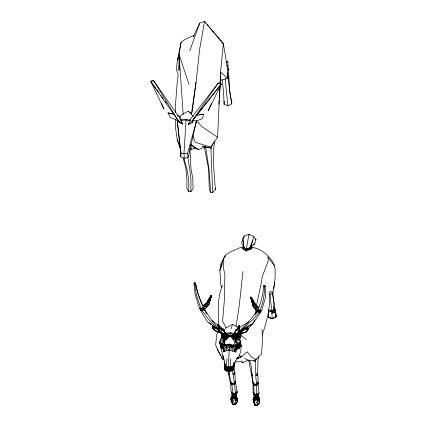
<?xml version="1.0" encoding="UTF-8"?>
<svg xmlns="http://www.w3.org/2000/svg" width="427" height="427" viewBox="0 0 427 427"><rect width="100%" height="100%" fill="white"/><g stroke="black" fill="none" stroke-linecap="round" stroke-linejoin="round"><path stroke-width="0.64" d="M222.125 332.617L222.675 334.282L219.649 341.84L219.884 343.634L221.453 345.011L224.687 351.576L226.625 350.706C227.783 344.514 219.531 339.321 223.497 333.631L224.97 332.996C229.416 333.989 231.274 338.622 235.282 340.234L237.898 338.974L239.995 340.047L240.999 347.05L240.017 344.349L239.632 344.418L237.818 345.592L234.092 351.912L232.048 350.898C232.064 346.212 234.941 342.337 237.898 338.974L237.658 335.553L235.4 334.111L235.4 333.364L233.66 333.775L231.85 336.102L232.475 338.771L238.01 345.491L240.017 344.349L240.614 342.587L238.09 332.905L239.382 331.571M254.903 394.126L254.07 397.158L258.954 397.681L258.943 399.368L259.723 402.57L257.033 405.378L254.967 405.436L253.003 399.485L254.07 397.158L257.929 397.131L258.954 397.681L259.723 402.57L257.049 405.65L254.967 405.436L254.001 400.697L254.081 394.527L253.142 392.643L252.955 382.074L248.69 360.244M183.018 157.552L185.894 168.355L186.871 178.929L186.909 188.51L188.798 191.75L190.906 191.686L190.986 180.552L189.892 170.277L187.709 156.752M221.896 351.448L220.407 346.313L220.439 342.411L219.649 341.84L221.277 347.941L223.305 348.987L223.599 351.944C223.049 348.976 222.702 345.411 219.884 343.634L222.083 343.73L225.632 344.952C227.031 343.623 239.488 345.101 236.008 348.395L235.88 352.382L236.296 348.421L236.905 346.964L237.818 345.592L240.017 344.349L239.243 348.218L236.088 349.446L236.296 348.421L236.008 348.395L238.928 347.05L239.632 344.418L238.378 348.133L236.088 349.446L239.243 348.218L240.614 342.587L235.16 342.353L235.4 333.364L233.489 335.419L232.475 338.771L235.442 338.494L237.631 337.41L239.921 332.153L245.728 328.384L247.42 327.92L247.852 327.242L246.144 327.402M220.455 340.575L220.465 339.348L222.387 338.424L222.675 334.282L215.827 327.755M255.757 404.353L257.049 405.65L257.63 400.916L256.381 394.42L256.499 381.973L255.896 378.082L255.357 360.313L254.556 358.744L251.951 357.463L247.164 351.837L242.264 356.017L237.38 358.242M231.749 367.145C233.937 379.502 236.361 392.242 235.25 404.732L233.147 404.796L231.253 401.556L230.708 398.941L233.27 393.395M272.88 291.71L273.125 296.754L274.123 303.469L273.937 307.098L275.025 309.164L274.913 312.041L268.492 309.676L268.418 317.256L272.212 318.857L276.152 316.829L274.022 309.639L274.091 304.435L272.458 293.002M225.632 344.952L222.12 346.436L222.334 346.623L221.277 347.941L219.884 343.634C224.554 348.389 232.336 348.443 238.01 345.491L235.074 348.672L232.048 350.898L229.219 350.209L226.625 350.706L223.812 348.272L221.181 344.893C225.91 340.757 229.678 333.439 236.937 334.111L237.871 336.631L239.029 336.898L240.428 338.104L240.171 334.827L240.625 333.348L239.921 332.153L236.579 333.439L237.113 335.014L238.576 334.853L240.625 333.348L246.491 331.731L248.284 328.961L246.416 327.525L247.852 327.242L248.284 328.961L246.87 331.656L240.887 333.957L237.898 338.974L237.658 335.553L236.937 334.111L234.193 334.346L233.66 333.775L231.85 336.102L228.317 335.974L224.074 338.088L222.307 336.866L224.479 333.007L224.463 329.516L220.738 328.043M264.948 286.859L264.964 285.567L263.998 285.46L263.651 286.181C263.021 295.948 260.337 305.828 255.314 314.261M224.629 362.133L224.319 369.713L228.637 371.938L233.339 370.038L234.242 362.475L233.073 369.793L228.637 371.938L224.442 369.488L224.949 366.04L224.629 362.133L223.022 355.568M206.652 306.965L208.851 304.745L211.386 295.607L210.548 295.826L206.823 302.61L204.352 305.625M225.301 363.852L224.527 365.363L224.319 369.713L225.093 369.745L228.813 371.906L232.784 370.07L233.895 363.649L239.051 355.904L240.753 351.522L241.25 345.267L240.556 342.39M254.471 403.056L253.611 402.191L254.951 405.17L257.033 405.378L259.707 402.383L259.771 399.982L258.954 397.681M235.282 340.234L237.631 337.41L237.145 337.074L237.188 335.707L236.601 334.56L235.416 334.005M254.001 400.697L254.535 397.943L254.252 395.397L253.142 392.643L254.214 394.27L256.381 394.42L259.088 392.968L257.364 393.715L259.771 399.982L257.63 400.916L254.001 400.697L253.003 399.485L255.565 396.966L257.364 393.715L258.324 394.473L258.767 397.542L257.63 400.916L254.951 405.17L253.601 401.999L254.001 400.697L257.193 398.097L259.088 392.968C257.791 386.312 258.399 379.646 257.636 372.974L258.073 359.737L258.623 356.529M268.492 309.676L268.428 317.106L272.202 318.686L276.152 316.829L275.025 309.164L273.963 308.817M179.137 65.342L178.94 70.583L179.078 54.442L181.085 42.262L185.051 39.369L193.81 35.468M230.745 358.883L230.34 368.138L231.156 369.478L233.339 370.038L232.619 370.017L228.637 371.938L225.093 369.745L224.511 366.11L225.034 365.944L225.242 364.322M214.669 330.503L221.053 332.654L222.077 336.289L221.522 337.426L221.512 333.268L214.669 330.503L212.374 327.68L212.32 325.972L213.447 326.159M204.186 146.536L208.611 169.028L209.267 189.145L210.623 192.39L212.699 192.604L210.975 150.619L211.269 148.105L210.815 147.144L217.589 137.302L219.905 86.046M220.028 83.382L220.54 72.067L223.353 43.767L221.138 40.656L219.905 40.165M263.902 286.779L263.998 285.46L264.964 285.567L265.215 286.352L264.404 286.736L263.651 286.181L264.478 285.316C264.676 294.801 263.176 304.419 258.645 312.847C252.538 321.451 243.641 327.135 236.254 334.453L235.037 339.017L232.763 337.421L235.896 329.804L237.572 328.742M236.296 348.421L235.074 348.672L232.539 347.434L229.491 344.231L228.199 369.798L228.637 371.938M199.943 299.242L197.754 293.018L195.331 283.01L194.648 282.823L193.981 283.811L195.192 294.667L199.441 308.139L200.589 310.402L202.206 310.835L204.319 309.559L208.702 304.798L211.386 295.607L206.823 302.61L202.841 305.7M228.221 70.161L227.858 61.718L225.958 61.824M232.624 365.859L232.784 370.07L228.915 371.618L225.093 369.745L225.034 365.944L224.527 365.363L225.339 365.613L226.39 367.519L226.63 370.06L228.915 371.618L232.779 369.835L233.895 363.649L231.77 370.246L228.813 371.906L225.136 369.798L224.922 365.288M190.383 120.238L186.065 119.875L183.957 153.645L184.352 158.577L188.27 156.965L196.543 120.91L202.526 118.605L203.503 114.196L199.462 114.762M268.428 317.106L268.652 313.562M189.983 120.878L190.063 119.693L218.16 83.137L220.46 82.875L221.223 84.13L208.227 110.774L211.418 103.494M220.465 82.993L220.668 80.34L227.607 78.328L227.596 72.723L229.747 91.389L231.808 103.782L227.869 105.811L224.074 104.209L224.266 101.215M220.439 342.411L220.407 346.313M235.346 333.332L230.415 332.921L227.692 334.346L226.518 337.02L225.979 336.684L224.122 337.458L222.782 336.561L222.584 335.019L226.502 333.524L225.979 336.684L224.074 338.088L227.281 338.59L228.317 335.974L227.185 335.008L226.502 333.524L225.899 334.047L224.842 333.626L222.584 335.019L222.793 336.092L222.077 336.289L222.387 338.424L224.421 339.844L227.281 338.59C225.995 336.876 226.908 334.346 224.97 332.996L224.122 337.458L224.239 341.963L219.649 341.84L222.083 343.73L224.687 351.576M218.837 104.204L219.142 100.228M219.243 98.904L220.311 84.984M235.805 330.962L235.896 329.804L237.754 328.945L238.821 325.571L239.51 325.764C240.241 329.116 239.371 332.654 236.254 334.453L233.537 334.971L235.544 337.186L236.857 337.688L235.037 339.017M222.125 348.347L222.424 344.594L224.074 340.661L224.976 341.541M226.924 358.744L226.337 367.994L225.755 369.286L224.442 369.488L228.557 371.634L233.073 369.793L233.831 366.441L233.425 366.249L233.612 365.603L232.619 370.017L228.813 371.906L225.093 369.745M233.612 365.603L232.512 367.738L229.491 367.519L228.915 371.618L225.504 369.574L225.034 365.944L225.136 369.798L226.668 366.275M232.347 396.731L230.708 398.941L232.24 400.008L235.907 400.051L237.615 398.941L236.174 396.736L235.426 396.245L235.869 392.835L236.371 393.897L236.494 396.528L232.347 396.731L231.242 401.369L233.131 404.524L235.24 404.465L237.391 401.423L235.907 400.051L236.494 396.528L233.025 396.245L232.347 396.731L232.822 398.434L231.253 401.556L233.131 404.524L235.25 404.732L237.396 401.61L237.615 398.941L236.494 396.528L235.869 392.835L237.204 392.071L235.32 381.444L234.279 362.299M230.142 335.825L230.415 332.921L224.479 333.007L222.675 334.282L221.666 334.17L220.054 332.526L214.781 330.599L212.374 327.68L214.135 326.372M184.352 158.577L180.749 156.698L181.085 153.138L177.168 120.222L170.32 117.457L167.976 112.925L172.503 113.763M238.325 332.569L237.465 335.814L234.252 335.11L232.811 337.213L235.544 337.186L237.465 335.814L237.455 334.047L234.338 334.917L232.811 337.213L235.09 338.824L236.857 337.688L237.465 335.814L237.807 332.238L236.782 337.944L235.09 338.824L232.763 337.421L234.338 334.917L235.01 332.98L234.407 332.74L235.106 331.854M242.99 271.545C240.897 289.8 239.344 308.289 235.971 326.297M264.478 285.316L265.215 286.352L265.567 297.176L261.746 310.36L260.566 312.543L258.645 312.847L257.081 311.443L253.126 306.383L250.649 297.806L250.734 297.011L251.556 297.288L255.378 304.339L257.737 307.531M180.13 119.379L180.119 116.47L181.721 114.783L188.296 111.185L191.419 113.806L192.241 111.58L196.025 82.39L199.703 48.87L204.56 21.35L199.841 22.93L193.324 36.551L194.216 35.585M223.417 347.946L221.026 347.087L220.642 346.398L220.839 344.984L220.449 345.213L220.642 346.398L223.417 347.946L223.305 348.987L221.127 347.573L220.321 344.114L219.884 343.634L220.839 344.984L221.512 347.53L223.305 348.987L222.803 347.941L223.417 347.946L220.449 345.213L220.295 343.73L221.277 347.941M240.428 338.104L240.887 333.957L240.353 331.608M224.527 365.363L225.435 366.185L225.088 369.27L228.461 371.575L232.187 369.52L232.811 366.323L234.242 362.475M269.453 294.481L272.597 293.472C274.748 284.574 275.821 275.298 274.7 266.176C270.883 256.2 260.934 247.986 250.179 247.041M273.691 288.86L274.556 282.06M260.86 310.242L260.566 312.543L252.885 323.431L239.072 331.614L238.49 331.598L236.254 334.453L237.465 335.814M200.898 308.102L200.589 310.402L207.389 321.809L219.98 330.936L222.809 333.973L224.623 338.643L227.057 337.213L223.486 329.361L211.813 320.33L204.319 309.559L198.085 293.883L195.331 283.01L194.402 283.048L194.648 284.355M224.421 339.844L222.307 336.866L222.782 336.561L222.974 335.2L223.705 334.101L223.497 333.631L224.842 333.626M235.88 360.612L235.624 362.363L239.35 361.338L242.91 362.624L248.258 360.169L255.613 361.151L253.056 360.607M191.419 113.806L196.025 82.39M233.452 393.427L233.025 396.245L230.708 398.941M255.1 314.363L255.906 309.116M256.312 306.495L261.057 283.923L262.205 276.755L268.402 260.491L267.697 256.814L274.7 266.176M233.388 365.902L232.779 369.835L229.171 371.1L225.504 369.574L225.339 365.613L225.013 366.115M194.648 282.823L193.981 283.811L194.653 284.243L195.491 283.752L194.648 282.823L196.489 295.313L200.92 308.374L200.589 310.402L201.886 309.351L202.804 307.686M240.07 342.465L239.552 345.523L232.08 346.847L222.424 344.594M214.717 140.921C211.936 156.997 214.333 173.378 215.379 189.524L212.699 192.604M247.852 327.242L246.491 331.731M235.272 403.205L233.147 404.796L232.24 400.008L233.142 393.593L231.551 383.307L230.415 381.044L229.577 374.671L227.41 367.69M234.092 351.912L235.779 346.382L236.905 344.258L240.614 342.587L239.921 345.544L236.889 347.14L238.768 348.565L239.339 345.646L240.017 344.349L236.905 344.258L233.393 345.229M181.085 42.262L177.333 60.602L176.378 69.601L178.214 74.303L177.216 82.299L175.305 107.396L175.342 112.691M252.704 240.759L253.633 236.312L248.904 234.396L244.185 235.976L242.424 239.131L241.661 243.379L244.025 247.377L246.587 249.16L250.702 248.978L252.138 248.076L250.873 247.025L252.704 240.759L249.987 247.591L246.587 249.16L242.798 248.695L242.28 247.724L243.668 246.763L243.054 240.417L244.185 235.976M268.914 310.034L268.391 312.463L271.556 310.573L275.025 309.164L271.812 311.817L274.091 312.681M190.063 119.693L188.414 124.374L192.652 122.704L193.458 119.192L195.502 116.614M225.435 366.185L226.337 367.994L228.199 369.798L231.156 369.478L228.328 371.373L225.755 369.286L228.199 369.798L231.872 366.414L231.156 369.478L228.461 371.575L225.755 369.286L225.435 366.185L226.294 366.697L230.415 366.846L232.811 366.323L233.82 365.693M231.044 328.875L232.646 324.232L238.73 327.963M234.236 383.329L231.551 383.307L230.244 381.402L231.573 384.524L234.487 384.551L235.32 381.444L234.236 383.329L231.573 384.524L230.393 382.693C228.968 377.687 228.685 372.392 226.828 367.46M236.665 391.089L237.204 392.071L235.458 397.265L232.774 397.222L231.685 396.576L232.026 393.539L231.215 391.975L230.393 382.693L230.826 381.567M188.27 156.965L187.528 153.368L196.543 120.91L192.614 120.521M243.054 240.417L244.025 247.377L242.798 248.695L246.053 251.097L248.904 234.396L249.523 235.096M220.327 331.272L221.015 331.95L222.291 335.27L226.145 334.821L227.057 337.213L224.549 338.446L223.262 337.463L222.291 335.27L222.787 333.524L223.54 335.27L223.262 337.463L224.623 338.643M246.053 251.097L250.702 248.978L249.987 247.591L254.748 243.849L255.976 239.611L253.633 236.312M217.727 331.758L216.59 335.59L215.678 345.027L218.656 352.264L220.924 355.456M244.324 247.019L241.079 247.212L229.395 252.416L225.435 255.309L223.353 258.885L219.884 270.414L220.946 286.047L221.864 287.579M206.246 312.922L204.319 309.559L208.702 304.798L211.37 296.423L210.548 295.826L211.37 296.423L207.314 303.944L203.498 307.595L202.206 310.835L209.545 320.624L219.51 330.466M236.98 358.611L237.348 357.463M262.183 334.853C266.96 321.253 270.814 306.794 269.106 292.271L270.771 291.321L272.597 293.472M235.4 334.111L233.66 333.775L233.489 335.419L233.654 336.956L235.442 338.494L233.03 337.255L232.672 335.2L232.891 334.533L235.966 333.62M178.363 57.533L177.333 60.602L178.24 58.104M231.85 336.102L233.03 337.255L233.654 336.956L235.496 337.864L237.145 337.074L237.658 335.553L236.601 334.56L236.937 334.111M233.831 366.441L232.784 370.07L233.548 366.419M222.504 285.407C217.092 298.014 218.165 311.913 218.757 325.289C220.209 330.434 226.347 331.475 226.988 337.004L224.549 338.446L223.15 337.202L223.47 335.115L226.043 334.619L226.988 337.004L223.855 336.77L223.15 337.202L223.54 335.27L226.145 334.821M189.78 50.728L199.841 22.93M222.328 263.769L219.884 270.414L220.684 264.249L225.435 255.309L224.992 256.515M259.093 313.119L260.566 310.258M238.768 348.565L239.921 345.544M236.008 348.395L238.378 348.133L239.339 345.646M223.332 333.706L226.043 334.619L223.855 336.77L222.291 335.27L222.809 333.973L224.954 332.403L224.127 330.546M236.254 334.453L234.407 332.74L236.638 330.583L238.821 325.571L239.67 329.66L238.49 331.598L239.141 326.249L239.51 325.764M195.758 122.704L196.543 120.91L202.078 126.707L217.589 137.302M219.932 84.087L220.46 82.875M207.896 302.604L210.858 296.018M238.378 348.133L239.115 346.5M211.386 295.607L207.314 303.944L202.345 306.09M222.334 346.623L220.642 346.398L221.453 345.011L221.181 344.893M232.24 400.008L231.242 401.369L232.816 398.327L236.174 396.736L237.391 401.423L236.211 398.348L236.174 396.736L233.025 396.245L231.685 396.576L232.24 400.008L235.24 404.465L237.396 401.61L236.211 398.348L232.816 398.327L236.2 398.236L237.391 401.423M234.653 371.949L233.158 374.751L235.042 373.524L234.242 371.938M234.487 384.551L235.448 382.741L235.128 381.626M235.523 346.057L237.855 343.505M231.242 401.369L232.822 398.434L236.211 398.348M227.687 344.178L228.589 345.059L232.08 346.847L232.352 346.345L235.917 345.32L241.25 345.267M225.419 329.009L226.064 327.829L232.646 324.232M207.938 302.636L211.37 296.423M236.638 330.583L239.141 326.249L238.458 326.041L237.754 328.945L236.638 330.583L235.896 329.804L236.953 330.407M256.28 358.728L255.357 360.313L261.559 353.796L262.642 337.234L261.895 329.457M220.722 331.416L220.054 332.526L221.053 332.654M254.978 319.876L252.57 323.821L244.623 328.352M238.287 346.366L237.679 347.791L238.65 347.717L239.264 345.886L237.818 345.592L238.928 347.05L236.889 347.14M210.895 296.087L206.823 302.61L207.314 303.944L208.851 304.745M213.089 143.515L210.815 147.144L195.23 142.282L192.716 135.402M213.74 142.474L214.391 141.438M254.609 400.617L255.602 399.037L255.181 397.414L257.929 397.131L258.767 397.542L257.193 398.097L254.535 397.943L254.07 397.158M255.682 313.85L258.554 309.612M189.012 123.451L188.414 124.374L191.91 121.407L221.223 84.13L218.16 83.137L191.91 121.407L192.652 122.704M236.494 396.528L235.458 397.265L233.185 394.719L235.485 394.729L237.204 392.071L233.185 394.719L232.026 393.539L233.035 393.086M257.636 372.974L255.864 375.605L257.764 374.634M254.599 400.521L255.602 399.037L258.933 399.256L259.707 402.383L257.63 400.916M190.906 191.686L193.052 188.563L192.86 179.025L190.976 168.398L189.962 148.687M221.149 330.407L223.486 329.361L221.576 330.044L218.507 324.846L218.053 325.497L218.731 328.913L219.708 330.925L222.809 333.973L226.038 334.704L223.486 329.361L220.663 328.336L219.697 328.625M250.734 297.011L255.378 304.339L254.444 305.625L253.126 306.383L257.454 311.08L260.123 311.427L260.566 312.543L259.968 310.477L257.807 309.532L253.126 306.383L250.734 297.011L255.378 304.339L259.05 307.707M235.01 332.98L233.537 334.971L237.044 335.601L236.857 337.688L236.996 335.75L234.252 335.11M236.601 334.56L235.458 336.097L233.654 336.956M243.193 330.103L247.457 329.324L247.42 327.92L244.772 328.443L240.625 333.348L242.088 333.311L246.87 331.656M196.319 115.584L221.223 84.13M225.899 334.047L224.581 335.707L222.782 336.561M270.158 311.71L271.284 310.328M238.544 330.546L239.072 331.614L248.754 321.648L257.454 311.08M253.889 322.23L248.583 328.55L247.436 329.014M257.641 381.957L258.132 383.681L256.462 385.416L253.574 385.234L253.12 383.371M256.381 394.42L258.324 394.473L256.526 395.551L254.535 397.943L254.081 394.527L254.743 393.854M205.334 308.299L204.453 309.191L201.886 309.351L201.469 308.15M180.61 119.357L182.708 124.166L178.465 120.926L150.848 81.621L152.028 80.431L153.741 80.836L180.61 119.357L182.708 124.166L179.196 122.223L153.741 80.836L150.848 81.621L163.979 109.195L161.433 103.072M235.485 394.729L236.371 393.897M255.378 304.339L254.791 304.883L257.545 307.712M222.803 347.941L223.812 348.272L226.203 347.21L229.491 344.231M226.63 370.06L229.491 367.519L231.77 370.246M205.622 304.947L207.127 303.64M232.539 347.434L229.219 350.209L226.203 347.21M236.334 402.41L237.396 401.61M250.649 297.806L251.556 297.288L250.649 297.806L254.444 305.625L257.807 309.532L258.645 312.847M180.359 148.009L179.607 146.973L180.664 146.205M226.337 367.994L228.306 366.692L230.34 368.138M223.14 356.732L221.821 357.575L222.435 359.022L223.577 359.176L223.951 360.02M239.248 327.674L248.754 321.648M238.373 331.918L239.51 331.267M242.349 329.649L243.486 329.003M208.702 304.798L203.498 307.595L200.92 308.374L199.441 308.139M275.799 313.274L276.12 316.685L272.202 318.686L268.418 317.256M272.212 318.857L271.882 313.525L274.913 312.041M235.16 342.353L239.995 340.047M226.171 62.518L227.858 61.718M250.179 245.968L251.893 245.173M253.606 244.377L254.748 243.849M191.152 144.358L195.006 148.292L198.566 149.578L204.875 146.749L211.269 148.105L202.585 146.37L204.875 146.749L206.134 149.728L209.219 170.971L210.623 192.39M243.016 329.217L245.728 328.384L247.457 329.324L248.284 328.961L244.474 328.208M232.08 346.847L235.917 345.32M223.385 333.3L225.173 332.628M197.044 115.632L200.658 114.463L203.503 114.196M237.658 335.553L235.458 336.097L232.672 335.2M189.759 148.345L191.28 149.317L195.006 148.292L191.237 144.411M250.702 248.978L246.342 250.057L242.798 248.695M218.789 325.337L218.053 325.497L217.765 324.99L218.507 324.846L220.663 328.336M235.496 337.864L237.631 337.41M273.339 309.511L275.025 309.164M221.453 345.011L220.449 345.213L221.512 347.53M244.025 247.377L242.28 247.724L244.778 247.414M227.185 335.008L224.581 335.707L222.584 335.019M253.126 306.383L255.015 308.23M246.374 248.866L249.699 248.439L251.407 248.776M215.491 327.333L212.374 327.68L217.701 329.196L214.658 327.274L212.673 326.676L212.32 325.972L213.532 326.239M214.781 330.599L213.03 328.096L212.673 326.676L214.519 326.5M187.528 153.368L183.957 153.645L181.085 153.138M259.968 310.477L261.746 310.36M178.438 120.168L177.168 120.222L180.578 152.242L180.749 156.698M180.979 120.072L186.065 119.875L189.994 120.265M180.13 119.96L186.065 119.875M229.491 367.519L226.39 367.519L226.15 366.329M235.907 400.051L232.774 397.222L232.026 393.539L235.33 393.598M219.98 330.936L218.053 325.497L221.576 330.044M253.11 382.56L253.563 384.017L256.221 384.188L257.993 382.389L256.462 385.416L253.563 384.017C251.055 376.417 252.853 367.812 249.475 360.388M254.081 394.527L254.252 395.397L256.526 395.551L254.214 394.27L253.563 384.017M255.602 399.037L258.943 399.368L259.707 402.383M246.214 327.712L247.42 327.92M167.976 112.925L170.789 113.395L174.376 114.82M249.987 247.591L252.138 248.076L249.715 247.479M222.675 334.282L223.716 334.538L223.497 333.631L227.692 334.346L228.317 335.974M212.673 326.676L215.357 327.392L214.658 327.274L213.03 328.096L212.32 325.972M220.391 344.845L220.839 344.984M271.823 311.891L274.081 312.623M222.307 336.866L224.122 337.458M274.081 312.591L271.812 311.817L271.711 310.514M232.352 346.345L228.589 345.059L224.372 344.979L224.074 340.661M177.173 115.354L180.119 116.47M227.692 334.346L224.479 333.007L225.371 333.754L224.97 332.996M244.383 358.344L248.258 360.169M258.383 307.573L254.444 305.625L251.071 297.523M229.048 343.847L233.516 346.238M237.145 337.074L235.458 336.097L234.193 334.346M254.919 238.971L255.976 239.611M192.161 145.495L198.566 149.578M230.415 332.921L232.891 334.533M208.872 322.62L211.621 324.504M220.465 339.348L224.239 341.963M225.979 336.684L224.581 335.707L223.705 334.101M236.579 333.439L238.576 334.853L240.171 334.827L242.088 333.311L240.796 330.994M231.215 391.975L233.142 393.593M246.422 339.753L241.629 335.622L240.833 336.449L240.887 333.957L239.531 331.982M227.607 78.328L220.54 72.067L220.668 80.34M239.579 355.328L241.122 356.812L236.505 358.541L242.104 356.326L237.919 358.066L238.394 359.027M188.296 111.185L193.372 116.48M228.552 373.588L229.577 374.671L228.173 371.922M221.015 331.95L222.809 333.973M207.084 24.552L208.371 26.068M209.225 27.077L223.353 43.767L227.175 66.19L227.853 76.502M223.353 43.767L204.56 21.35L205.803 23.031M211.813 320.33L219.595 330.429M150.848 81.621L155.914 88.592M156.693 89.665L159.025 92.883M160.974 95.568L163.311 98.786M165.26 101.466L166.429 103.078M241.602 360.815L242.91 362.624M251.386 374.105L252.32 375.434L251.295 372.547M224.474 338.969L223.209 337.074L222.931 334.955L222.056 335.782L221.512 333.268L221.522 337.426M203.113 307.136L206.967 313.813M259.771 399.982L257.929 397.131L257.364 393.715M217.765 324.99L218.731 328.913L219.67 330.429M253.862 303.255L250.756 297.827L253.392 306.335M221.079 345.753L221.784 347.226L221.026 347.087L220.722 345.843M233.852 393.427L235.426 396.245M259.221 309.703L260.123 311.427M200.92 308.374L202.206 310.835M226.027 327.744L222.595 321.115L224.308 300.736L224.896 275.42L223.422 267.489L223.353 258.885M217.119 348.747L222.435 359.022M201.886 309.351L202.473 310.52M223.748 358.136L222.376 355.312L221.992 351.49M251.327 297.464L253.195 301.457M226.652 65.053L227.175 66.19M175.396 119.309L175.454 127.251L177.237 139.581L178.774 143.12M178.459 120.43L179.196 122.223M235.031 381.637L235.448 382.741M257.727 382.528L258.132 383.681M200.375 300.485L201.907 304.846M189.022 84.445L179.078 54.442L183.178 114.537M177.237 139.581L179.607 146.973M183.914 158.348L187.207 170.261L188.798 180.546L188.798 191.75M228.888 346.185L228.589 345.059L228.642 345.811M215.064 188.243L215.379 189.524M238.821 325.571L239.67 329.66M252.955 382.074L253.574 385.234M233.921 373.209L234.161 374.495M232.293 383.062L232.656 385.015M231.808 103.782L229.747 91.389L228.338 68.197M255.154 394.094L255.565 396.966M234.791 381.823L235.058 383.772M222.067 79.539L223.583 91.8L224.074 104.209M225.184 78.557L227.869 105.811M271.882 313.525L270.061 293.899M254.796 383.83L254.93 385.127M231.872 366.414L232.187 369.52L228.557 371.634L225.088 369.27L224.949 366.04M275.778 313.172L276.12 316.685M190.869 144.577L191.28 149.317M232.811 366.323L233.073 369.793M226.625 339.999L226.465 333.359M257.075 373.62L257.193 375.397M222.147 332.873L222.291 335.27M218.507 324.846L218.731 328.913M257.385 382.667L257.518 385.255M273.937 307.098L274.022 309.639M254.214 394.27L254.252 395.397M255.181 397.414L253.601 401.999L255.592 398.93L258.933 399.256L255.181 397.414"/></g></svg>
